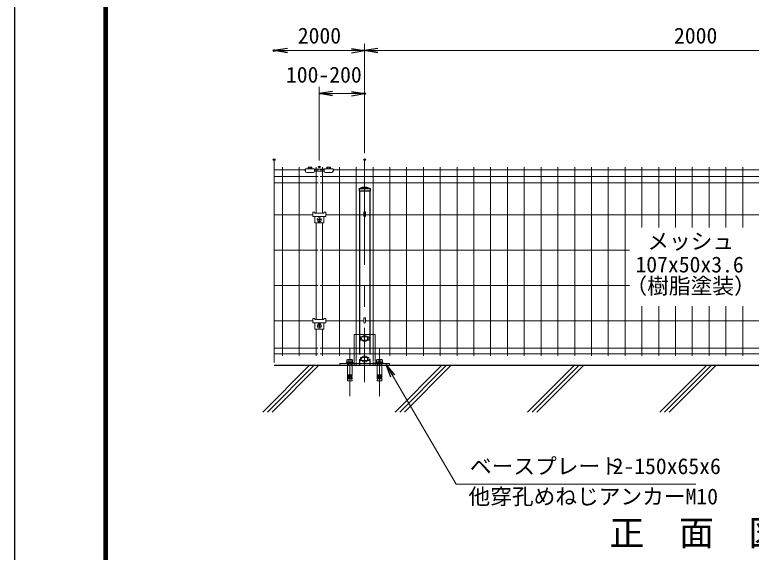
# Model space of a CAD drawing. Units: millimetres, scale not verified. Extents: x -4200 to 4200, y -2970 to 2970.
# Drawn here: x -4200 to -1974, y -280 to 1345 of the extents above; entities that cross this region are included whole.
import ezdxf
from ezdxf.enums import TextEntityAlignment as Align

# ---------------------------------------------------------------- set-up
doc = ezdxf.new("R2010")
doc.units = ezdxf.units.MM
doc.header["$LTSCALE"] = 10
doc.header["$PDMODE"] = 32
doc.header["$PDSIZE"] = 5
doc.linetypes.add('DASHED', pattern=[7.5, 6, -1.5])
doc.linetypes.add('USER1', pattern=[50.8, 31.75, -6.35, 6.35, -6.35])
for name, color, linetype, lineweight in [('0-0_D-TTL', 7, 'Continuous', 25), ('0-2_D-BGD', 7, 'Continuous', 25), ('0-3_D-BMK', 2, 'USER1', 13), ('0-4_D-STR3', 3, 'Continuous', 13), ('0-5_D-STR-DIM', 7, 'Continuous', 13), ('0-6_D-STR1', 1, 'Continuous', 25), ('0-7_D-STR2', 7, 'Continuous', 13), ('0-8_D-DCR-HCH', 7, 'Continuous', 13), ('0-9_0', 7, 'Continuous', 25), ('0-B_D-STR-TXT', 7, 'Continuous', 25)]:
    doc.layers.add(name, color=color, linetype=linetype, lineweight=lineweight)
doc.layers.add('0-1_D-TTL-TXT', color=7, linetype='Continuous')
doc.layers.add('0-A_Defpoints', color=7, linetype='Continuous')
doc.styles.add('ＭＳ ゴシック', font='')
doc.styles.get('ＭＳ ゴシック').set_extended_font_data('MS Gothic')

# ---------------------------------------------------------------- blocks, each defined once
blk = doc.blocks.new('_Open')
at = {"layer": '0-9_0'}
blk.add_line((-10, 1.667), (0, 0), dxfattribs=at)
blk.add_lwpolyline([(-10, -1.667), (0, 0), (-10, 0)], dxfattribs=at)
blk = doc.blocks.new('ベースプレート部品\u3000正面図')
at = {"layer": '0-4_D-STR3', "linetype": 'DASHED'}
for p, q in [((8393.49, 24200.71), (8393.49, 23260.71)), ((8903.49, 24200.71), (8903.49, 23260.71)), ((8128.49, 23320.71), (8128.49, 23260.71)), ((8268.49, 23320.71), (8268.49, 23260.71)), ((8333.49, 23320.71), (8333.49, 23260.71)), ((8963.49, 23320.71), (8963.49, 23260.71)), ((9028.49, 23320.71), (9028.49, 23260.71)), ((9168.49, 23320.71), (9168.49, 23260.71))]:
    blk.add_line(p, q, dxfattribs=at)
at = {"layer": '0-4_D-STR3'}
for p, q in [((8773.41, 24128.21), (8523.37, 24128.21)), ((8523.37, 24128.21), (8523.37, 24033.21)), ((8773.37, 24128.21), (8773.37, 24033.21)), ((8963.49, 24200.71), (8963.49, 23320.71)), ((8773.37, 24033.21), (8523.41, 24033.21)), ((8773.41, 23508.21), (8523.37, 23508.21)), ((8523.37, 23508.21), (8523.37, 23413.21)), ((8773.37, 23413.21), (8523.41, 23413.21)), ((8773.37, 23508.21), (8773.37, 23413.21)), ((7898.51, 23320.71), (9398.51, 23320.71)), ((9398.51, 23320.71), (9398.51, 23260.71))]:
    blk.add_line(p, q, dxfattribs=at)
for points in [[(8963.49, 24200.71), (8333.49, 24200.71), (8333.49, 23320.71)], [(7898.51, 23320.71), (7898.51, 23260.71), (9398.51, 23260.71)]]:
    blk.add_lwpolyline(points, dxfattribs=at)

msp = doc.modelspace()

# ---------------------------------------------------------------- linework, layer by layer
at = {"layer": '0-0_D-TTL', "color": 2}
msp.add_lwpolyline([(-4199.62, 2970), (4200.38, 2970), (4200.38, -2970), (-4199.62, -2970)], close=True, dxfattribs=at)
at = {"layer": '0-0_D-TTL'}
for points in [[(-3929.62, 2750), (3930.38, 2750), (3930.38, -2750), (-3929.62, -2750)], [(-3927.12, 2747.5), (3927.88, 2747.5), (3927.88, -2747.5), (-3927.12, -2747.5)], [(-3924.62, 2745), (3925.38, 2745), (3925.38, -2745), (-3924.62, -2745)], [(-3922.12, 2742.5), (3922.88, 2742.5), (3922.88, -2742.5), (-3922.12, -2742.5)], [(-3919.62, 2740), (3920.38, 2740), (3920.38, -2740), (-3919.62, -2740)]]:
    msp.add_lwpolyline(points, close=True, dxfattribs=at)
at = {"layer": '0-2_D-BGD'}
msp.add_line((-886.89, 284.58), (-3415.87, 284.58), dxfattribs=at)
at = {"layer": '0-3_D-BMK'}
for p, q in [((-3142.35, 906.85), (-3142.35, 234.58)), ((-3187.36, 335.6), (-3187.36, 192.53)), ((-3097.36, 335.6), (-3097.36, 192.53))]:
    msp.add_line(p, q, dxfattribs=at)
at = {"layer": '0-4_D-STR3'}
for p, q in [((-3322.32, 872.76), (-3322.32, 878.16)), ((-3322.32, 878.16), (-3320.82, 878.16)), ((-3322.32, 872.76), (-3320.82, 872.76)), ((-3320.82, 879.76), (-3293.82, 879.76)), ((-3320.82, 879.76), (-3320.82, 872.26)), ((-3316.82, 868.26), (-3297.82, 868.26)), ((-3312.82, 879.76), (-3312.82, 884.39)), ((-3312.82, 879.76), (-3301.81, 879.76)), ((-3312.32, 879.76), (-3302.32, 879.76)), ((-3311.45, 884.76), (-3303.19, 884.76)), ((-3310.07, 879.76), (-3310.07, 884.39)), ((-3304.56, 879.76), (-3304.56, 884.39)), ((-3301.81, 884.39), (-3301.81, 879.76)), ((-3293.82, 879.76), (-3293.82, 872.26)), ((-3293.82, 878.16), (-3264.82, 878.16)), ((-3293.82, 872.76), (-3264.82, 872.76)), ((-3264.82, 879.76), (-3264.82, 872.26)), ((-3264.82, 879.76), (-3237.82, 879.76)), ((-3260.82, 868.26), (-3241.82, 868.26)), ((-3256.83, 879.76), (-3256.83, 884.39)), ((-3256.83, 879.76), (-3245.82, 879.76)), ((-3256.32, 879.76), (-3246.32, 879.76)), ((-3256.32, 879.76), (-3246.32, 879.76)), ((-3255.45, 884.76), (-3247.19, 884.76)), ((-3254.08, 879.76), (-3254.08, 884.39)), ((-3248.57, 879.76), (-3248.57, 884.39)), ((-3245.82, 884.39), (-3245.82, 879.76)), ((-3237.82, 879.76), (-3237.82, 872.26)), ((-3237.82, 878.16), (-3236.32, 878.16)), ((-3237.82, 872.76), (-3236.32, 872.76)), ((-3236.32, 878.16), (-3236.32, 872.76)), ((-3299.31, 747.88), (-3299.31, 735.08)), ((-3299.31, 747.88), (-3293.31, 747.88)), ((-3299.31, 735.08), (-3259.31, 735.08)), ((-3293.31, 735.08), (-3293.31, 716.08)), ((-3265.31, 747.88), (-3259.31, 747.88)), ((-3265.31, 747.88), (-3265.31, 744.98)), ((-3265.31, 735.08), (-3265.31, 716.08)), ((-3259.31, 747.88), (-3259.31, 735.08)), ((-3144.95, 748.75), (-3144.95, 736.58)), ((-3139.75, 748.75), (-3139.75, 736.58)), ((-3293.31, 716.08), (-3265.31, 716.08)), ((-3282.78, 726.08), (-3280.78, 726.08)), ((-3282.78, 725.08), (-3280.78, 725.08)), ((-3279.78, 729.08), (-3279.78, 727.08)), ((-3279.78, 722.08), (-3279.78, 724.08)), ((-3278.78, 729.08), (-3278.78, 727.08)), ((-3278.78, 722.08), (-3278.78, 724.08)), ((-3275.78, 726.08), (-3277.78, 726.08)), ((-3275.78, 725.08), (-3277.78, 725.08)), ((-3299.31, 426.88), (-3299.31, 414.08)), ((-3299.31, 426.88), (-3293.31, 426.88)), ((-3265.31, 426.88), (-3259.31, 426.88)), ((-3265.31, 426.88), (-3265.31, 423.98)), ((-3259.31, 426.88), (-3259.31, 414.08)), ((-3144.95, 427.75), (-3144.95, 415.58)), ((-3139.75, 427.75), (-3139.75, 415.58)), ((-3299.31, 414.08), (-3259.31, 414.08)), ((-3293.31, 414.08), (-3293.31, 395.08)), ((-3282.78, 405.08), (-3280.78, 405.08)), ((-3282.78, 404.08), (-3280.78, 404.08)), ((-3279.78, 408.08), (-3279.78, 406.08)), ((-3279.78, 401.08), (-3279.78, 403.08)), ((-3278.78, 408.08), (-3278.78, 406.08)), ((-3278.78, 401.08), (-3278.78, 403.08)), ((-3275.78, 405.08), (-3277.78, 405.08)), ((-3275.78, 404.08), (-3277.78, 404.08)), ((-3265.31, 414.08), (-3265.31, 395.08)), ((-3293.31, 395.08), (-3265.31, 395.08)), ((-3196.15, 295.08), (-3196.15, 302.28)), ((-3180.43, 303.08), (-3194.05, 303.08)), ((-3192.35, 284.58), (-3192.35, 290.58)), ((-3191.75, 302.28), (-3191.75, 295.08)), ((-3191.55, 284.58), (-3191.55, 290.58)), ((-3188.6, 292.58), (-3186.1, 295.08)), ((-3183.15, 284.58), (-3183.15, 290.58)), ((-3182.95, 302.28), (-3182.95, 295.08)), ((-3182.35, 284.58), (-3182.35, 290.58)), ((-3178.55, 295.08), (-3178.55, 302.28)), ((-3106.15, 295.08), (-3106.15, 302.28)), ((-3090.43, 303.08), (-3104.05, 303.08)), ((-3102.35, 284.58), (-3102.35, 290.58)), ((-3101.75, 302.28), (-3101.75, 295.08)), ((-3101.55, 284.58), (-3101.55, 290.58)), ((-3098.6, 292.58), (-3096.1, 295.08)), ((-3093.15, 284.58), (-3093.15, 290.58)), ((-3092.95, 302.28), (-3092.95, 295.08)), ((-3092.35, 284.58), (-3092.35, 290.58)), ((-3088.55, 295.08), (-3088.55, 302.28)), ((-3187.73, 252.08), (-3194.56, 252.08)), ((-3187.73, 254.58), (-3194.35, 254.58)), ((-3187.73, 249.58), (-3194.35, 249.58)), ((-3187.73, 247.08), (-3194.35, 247.08)), ((-3187.73, 258.38), (-3187.73, 244.58)), ((-3186.98, 258.38), (-3186.98, 244.58)), ((-3186.98, 254.58), (-3180.35, 254.58)), ((-3186.98, 252.08), (-3180.35, 252.08)), ((-3186.98, 249.58), (-3180.35, 249.58)), ((-3186.98, 247.08), (-3180.35, 247.08)), ((-3097.73, 252.08), (-3104.56, 252.08)), ((-3097.73, 254.58), (-3104.35, 254.58)), ((-3097.73, 249.58), (-3104.35, 249.58)), ((-3097.73, 247.08), (-3104.35, 247.08)), ((-3097.73, 258.38), (-3097.73, 244.58)), ((-3096.98, 258.38), (-3096.98, 244.58)), ((-3096.98, 254.58), (-3090.35, 254.58)), ((-3096.98, 252.08), (-3090.35, 252.08)), ((-3096.98, 249.58), (-3090.35, 249.58)), ((-3096.98, 247.08), (-3090.35, 247.08))]:
    msp.add_line(p, q, dxfattribs=at)
for points in [[(-3293.31, 747.88), (-3293.31, 744.98), (-3265.31, 744.98)], [(-3293.31, 426.88), (-3293.31, 423.98), (-3265.31, 423.98)], [(-3196.55, 292.58), (-3196.55, 295.08), (-3178.15, 295.08), (-3178.15, 292.58)], [(-3106.55, 292.58), (-3106.55, 295.08), (-3088.15, 295.08), (-3088.15, 292.58)], [(-3186.98, 256.25), (-3180.35, 256.25), (-3180.35, 284.58), (-3194.35, 284.58), (-3194.35, 256.25), (-3187.73, 256.25)], [(-3096.98, 256.25), (-3090.35, 256.25), (-3090.35, 284.58), (-3104.35, 284.58), (-3104.35, 256.25), (-3097.73, 256.25)], [(-3194.04, 256.25), (-3194.35, 254.58), (-3194.35, 253.75), (-3187.73, 253.75)], [(-3194.04, 253.75), (-3194.35, 252.08), (-3194.35, 251.25), (-3187.73, 251.25)], [(-3194.04, 251.25), (-3194.35, 249.58), (-3194.35, 248.75), (-3187.73, 248.75)], [(-3180.67, 248.75), (-3180.35, 247.08), (-3180.35, 244.58), (-3194.35, 244.58), (-3194.35, 247.08), (-3194.04, 248.75)], [(-3180.67, 256.25), (-3180.35, 254.58), (-3180.35, 253.75), (-3186.98, 253.75)], [(-3180.67, 253.75), (-3180.35, 252.08), (-3180.35, 251.25), (-3186.98, 251.25)], [(-3180.67, 251.25), (-3180.35, 249.58), (-3180.35, 248.75), (-3186.98, 248.75)], [(-3104.04, 256.25), (-3104.35, 254.58), (-3104.35, 253.75), (-3097.73, 253.75)], [(-3104.04, 253.75), (-3104.35, 252.08), (-3104.35, 251.25), (-3097.73, 251.25)], [(-3104.04, 251.25), (-3104.35, 249.58), (-3104.35, 248.75), (-3097.73, 248.75)], [(-3090.67, 248.75), (-3090.35, 247.08), (-3090.35, 244.58), (-3104.35, 244.58), (-3104.35, 247.08), (-3104.04, 248.75)], [(-3090.67, 256.25), (-3090.35, 254.58), (-3090.35, 253.75), (-3096.98, 253.75)], [(-3090.67, 253.75), (-3090.35, 252.08), (-3090.35, 251.25), (-3096.98, 251.25)], [(-3090.67, 251.25), (-3090.35, 249.58), (-3090.35, 248.75), (-3096.98, 248.75)], [(-3180.88, 244.58), (-3180.35, 238.58), (-3194.35, 238.58), (-3193.83, 244.58)], [(-3180.35, 244.58), (-3187.04, 244.58), (-3194.35, 244.58)], [(-3090.88, 244.58), (-3090.35, 238.58), (-3104.35, 238.58), (-3103.83, 244.58)], [(-3090.35, 244.58), (-3097.04, 244.58), (-3104.35, 244.58)]]:
    msp.add_lwpolyline(points, dxfattribs=at)
for points in [[(-3176.85, 292.58), (-3176.85, 290.58), (-3197.85, 290.58), (-3197.85, 292.58)], [(-3086.85, 292.58), (-3086.85, 290.58), (-3107.85, 290.58), (-3107.85, 292.58)]]:
    msp.add_lwpolyline(points, close=True, dxfattribs=at)
for centre, radius in [((-3279.28, 725.58), 6.5), ((-3279.28, 404.58), 6.5), ((-3142.36, 366.58), 9), ((-3142.35, 304.58), 9)]:
    msp.add_circle(centre, radius, dxfattribs=at)
for centre, radius, start, end in [((-3316.82, 872.26), 4, 180, 270), ((-3311.45, 882), 2.75, 60, 120), ((-3307.32, 874.3), 10.46, 74.73852, 105.26148), ((-3303.19, 882), 2.75, 60, 120), ((-3297.82, 872.26), 4, 270, 0), ((-3260.82, 872.26), 4, 180, 270), ((-3255.45, 882), 2.75, 60, 120), ((-3251.32, 874.3), 10.46, 74.73852, 105.26148), ((-3247.19, 882), 2.75, 60, 120), ((-3241.82, 872.26), 4, 270, 0), ((-3142.35, 736.58), 2.6, 180, 0), ((-3282.78, 725.58), 0.5, 90.00001, 270), ((-3280.78, 727.08), 1, 270, 0.00001), ((-3280.78, 724.08), 1, 0, 90), ((-3279.28, 729.08), 0.5, 0, 179.99999), ((-3279.28, 722.08), 0.5, 180.00002, 0.00001), ((-3277.78, 727.08), 1, 180, 270), ((-3277.78, 724.08), 1, 90, 180), ((-3275.78, 725.58), 0.5, 270.00049, 90.00046), ((-3282.78, 404.58), 0.5, 90.00001, 270), ((-3280.78, 406.08), 1, 270, 0.00001), ((-3280.78, 403.08), 1, 0, 90), ((-3279.28, 408.08), 0.5, 0, 179.99999), ((-3279.28, 401.08), 0.5, 180.00002, 0.00001), ((-3277.78, 406.08), 1, 180, 270), ((-3277.78, 403.08), 1, 90, 180), ((-3275.78, 404.58), 0.5, 270.00049, 90.00046), ((-3142.35, 415.58), 2.6, 180, 0), ((-3193.95, 299.67), 3.42, 49.96723, 130.03277), ((-3187.35, 290.58), 12.5, 69.39031, 110.60969), ((-3180.75, 299.73), 3.38, 49.3117, 130.6883), ((-3103.95, 299.67), 3.42, 49.96723, 130.03277), ((-3097.35, 290.58), 12.5, 69.39031, 110.60969), ((-3090.75, 299.73), 3.38, 49.3117, 130.6883), ((-3187.35, 258.38), 0.375, 0, 180), ((-3097.35, 258.38), 0.375, 0, 180)]:
    msp.add_arc(centre, radius, start, end, dxfattribs=at)
for centre in [(-3142.35, 748.74), (-3142.35, 427.74)]:
    msp.add_ellipse(centre, major_axis=(-2.6, 0), ratio=0.649974, start_param=3.1415927, end_param=6.2831853, dxfattribs=at)
at = {"layer": '0-5_D-STR-DIM'}
for p, q in [((-3142.35, 926.85), (-3142.35, 1256.85)), ((-3142.35, 926.85), (-3142.35, 1256.85)), ((-3182.35, 1236.85), (-3375.87, 1236.85)), ((-3102.35, 1236.85), (-1182.35, 1236.85)), ((-3279.28, 904.99), (-3279.28, 1126.85)), ((-3142.35, 926.85), (-3142.35, 1126.85)), ((-3239.28, 1106.85), (-3182.35, 1106.85)), ((-3415.87, 906.85), (-3415.87, 293.77))]:
    msp.add_line(p, q, dxfattribs=at)
at = {"layer": '0-6_D-STR1'}
for p, q in [((-3158.85, 819.58), (-3148.35, 823.58)), ((-3148.35, 823.58), (-3136.35, 823.58)), ((-3158.85, 819.58), (-3125.85, 819.58)), ((-3158.85, 819.58), (-3158.85, 812.58)), ((-3158.85, 812.58), (-3125.85, 812.58)), ((-3157.85, 812.58), (-3157.85, 378.58)), ((-3126.85, 812.58), (-3126.85, 378.58))]:
    msp.add_line(p, q, dxfattribs=at)
at = {"layer": '0-6_D-STR1', "linetype": 'DASHED'}
for p, q in [((-3157.85, 378.58), (-3157.85, 284.58)), ((-3126.85, 378.58), (-3126.85, 284.58))]:
    msp.add_line(p, q, dxfattribs=at)
at = {"layer": '0-6_D-STR1'}
msp.add_lwpolyline([(-3136.35, 823.58), (-3125.85, 819.58), (-3125.85, 812.58)], dxfattribs=at)
at = {"layer": '0-7_D-STR2'}
for p, q in [((-3320.82, 876.16), (-3415.87, 876.16)), ((-3390.86, 884.58), (-3390.86, 314.58)), ((-3340.09, 884.58), (-3340.09, 314.58)), ((-3282.31, 876.16), (-3293.82, 876.16)), ((-3289.32, 884.58), (-3289.32, 744.98)), ((-3264.82, 876.16), (-3276.31, 876.16)), ((-3269.29, 884.58), (-3269.29, 744.98)), ((-1320.8, 876.16), (-3237.82, 876.16)), ((-3218.53, 884.58), (-3218.53, 314.58)), ((-3167.76, 884.58), (-3167.76, 314.58)), ((-3116.99, 884.58), (-3116.99, 314.58)), ((-3066.22, 884.58), (-3066.22, 314.58)), ((-3015.45, 884.58), (-3015.45, 314.58)), ((-2964.68, 884.58), (-2964.68, 314.58)), ((-2913.91, 884.58), (-2913.91, 314.58)), ((-2863.14, 884.58), (-2863.14, 314.58)), ((-2812.37, 884.58), (-2812.37, 314.58)), ((-2761.6, 884.58), (-2761.6, 314.58)), ((-2710.83, 884.58), (-2710.83, 314.58)), ((-2660.06, 884.58), (-2660.06, 314.58)), ((-2609.29, 884.58), (-2609.29, 314.58)), ((-2558.53, 884.58), (-2558.53, 314.58)), ((-2507.76, 884.58), (-2507.76, 314.58)), ((-2456.99, 884.58), (-2456.99, 314.58)), ((-2406.22, 884.58), (-2406.22, 314.58)), ((-2355.45, 884.58), (-2355.45, 314.58)), ((-2304.68, 884.58), (-2304.68, 702.35)), ((-2253.91, 884.58), (-2253.91, 702.35)), ((-2203.14, 884.58), (-2203.14, 702.35)), ((-2152.37, 884.58), (-2152.37, 702.35)), ((-2101.6, 884.58), (-2101.6, 702.35)), ((-2050.83, 884.58), (-2050.83, 702.35)), ((-2000.06, 884.58), (-2000.06, 702.35)), ((-3282.31, 856.58), (-3415.87, 856.58)), ((-1282.29, 856.58), (-3276.31, 856.58)), ((-3282.31, 837.01), (-3415.87, 837.01)), ((-1282.29, 837.01), (-3276.31, 837.01)), ((-3299.31, 740.58), (-3415.87, 740.58)), ((-3144.95, 740.58), (-3259.31, 740.58)), ((-1299.31, 740.58), (-3139.75, 740.58)), ((-3289.32, 716.08), (-3289.32, 423.98)), ((-3269.29, 716.08), (-3269.29, 423.98)), ((-3282.32, 633.58), (-3415.87, 633.58)), ((-2342.36, 633.58), (-3276.29, 633.58)), ((-3282.32, 526.58), (-3415.87, 526.58)), ((-2342.36, 526.58), (-3276.29, 526.58)), ((-2304.68, 464.42), (-2304.68, 314.58)), ((-2253.91, 464.42), (-2253.91, 314.58)), ((-2203.14, 464.42), (-2203.14, 314.58)), ((-2152.37, 464.42), (-2152.37, 314.58)), ((-2101.6, 464.42), (-2101.6, 314.58)), ((-2050.83, 464.42), (-2050.83, 314.58)), ((-2000.06, 464.42), (-2000.06, 314.58)), ((-3299.31, 419.58), (-3415.87, 419.58)), ((-3144.95, 419.58), (-3259.31, 419.58)), ((-1299.34, 419.58), (-3139.75, 419.58)), ((-3289.32, 395.08), (-3289.32, 314.58)), ((-3269.29, 395.08), (-3269.29, 314.58)), ((-3282.31, 337.61), (-3415.87, 337.61)), ((-1282.29, 337.61), (-3276.31, 337.61)), ((-3282.31, 319.98), (-3415.87, 319.98)), ((-1282.29, 319.98), (-3276.31, 319.98))]:
    msp.add_line(p, q, dxfattribs=at)
at = {"layer": '0-8_D-DCR-HCH'}
for p, q in [((-3450.35, 143.98), (-3309.74, 284.58)), ((-3436.2, 143.98), (-3295.6, 284.58)), ((-3422.06, 143.98), (-3281.46, 284.58)), ((-3050.35, 143.98), (-2909.74, 284.58)), ((-3036.2, 143.98), (-2895.6, 284.58)), ((-3022.06, 143.98), (-2881.46, 284.58)), ((-2650.35, 143.98), (-2509.74, 284.58)), ((-2636.2, 143.98), (-2495.6, 284.58)), ((-2622.06, 143.98), (-2481.46, 284.58)), ((-2250.35, 143.98), (-2109.74, 284.58)), ((-2236.2, 143.98), (-2095.6, 284.58)), ((-2222.06, 143.98), (-2081.46, 284.58))]:
    msp.add_line(p, q, dxfattribs=at)
at = {"layer": '0-A_Defpoints'}
for p in [(-3415.87, 1236.85), (-3142.35, 1106.85), (-3415.87, 906.85), (-3142.35, 906.85), (-3279.28, 884.99)]:
    msp.add_point(p, dxfattribs=at)
at = {"layer": '0-B_D-STR-TXT', "lineweight": 13}
msp.add_lwpolyline([(-2141.58, -73.34), (-2866.17, -73.34), (-3076.31, 286.03)], dxfattribs=at)

# ---------------------------------------------------------------- block references
at = {"layer": '0-5_D-STR-DIM', "xscale": 4, "yscale": 4, "rotation": 180}
for p in [(-3415.87, 1236.85), (-3142.35, 1236.85), (-3279.28, 1106.85)]:
    msp.add_blockref('_Open', p, dxfattribs=at)
at = {"layer": '0-5_D-STR-DIM'}
for name, p, xscale, yscale in [('_Open', (-3142.35, 1236.85), 4, 4), ('_Open', (-3142.35, 1106.85), 4, 4), ('ベースプレート部品\u3000正面図', (-4007.2, -2041.49), 0.1, 0.1)]:
    msp.add_blockref(name, p, dxfattribs=dict(at, xscale=xscale, yscale=yscale))
at = {"layer": '0-B_D-STR-TXT', "xscale": 4, "yscale": 4, "rotation": 120.55489}
msp.add_blockref('_Open', (-3077.33, 287.75), dxfattribs=at)

# ---------------------------------------------------------------- texts
at = {"layer": '0-1_D-TTL-TXT', "style": 'ＭＳ ゴシック'}
msp.add_text('正\u3000面\u3000図', height=76.98, dxfattribs=at).set_placement((-2402.25, -282.77), align=Align.BOTTOM_LEFT)
at = {"layer": '0-5_D-STR-DIM', "style": 'ＭＳ ゴシック'}
for s, p in [('2000', (-3344.36, 1243.59)), ('2000', (-2207.6, 1243.59)), ('100-200', (-3380.13, 1125.46))]:
    msp.add_text(s, height=48.09, dxfattribs=at).set_placement(p, align=Align.BOTTOM_LEFT)
at = {"layer": '0-B_D-STR-TXT', "style": 'ＭＳ ゴシック'}
for s, p in [('メッシュ', (-2288.23, 622.02)), ('107x50x3.6', (-2324.15, 551.69)), ('（樹脂塗装）', (-2354.32, 487.1)), ('ベースプレート', (-2824.18, -57.93)), (' 2-150x65x6', (-2426.01, -57.93)), ('他穿孔めねじアンカーM10', (-2828.7, -149.47))]:
    msp.add_text(s, height=48.09, dxfattribs=at).set_placement(p, align=Align.BOTTOM_LEFT)

doc.saveas('drawing.dxf')
